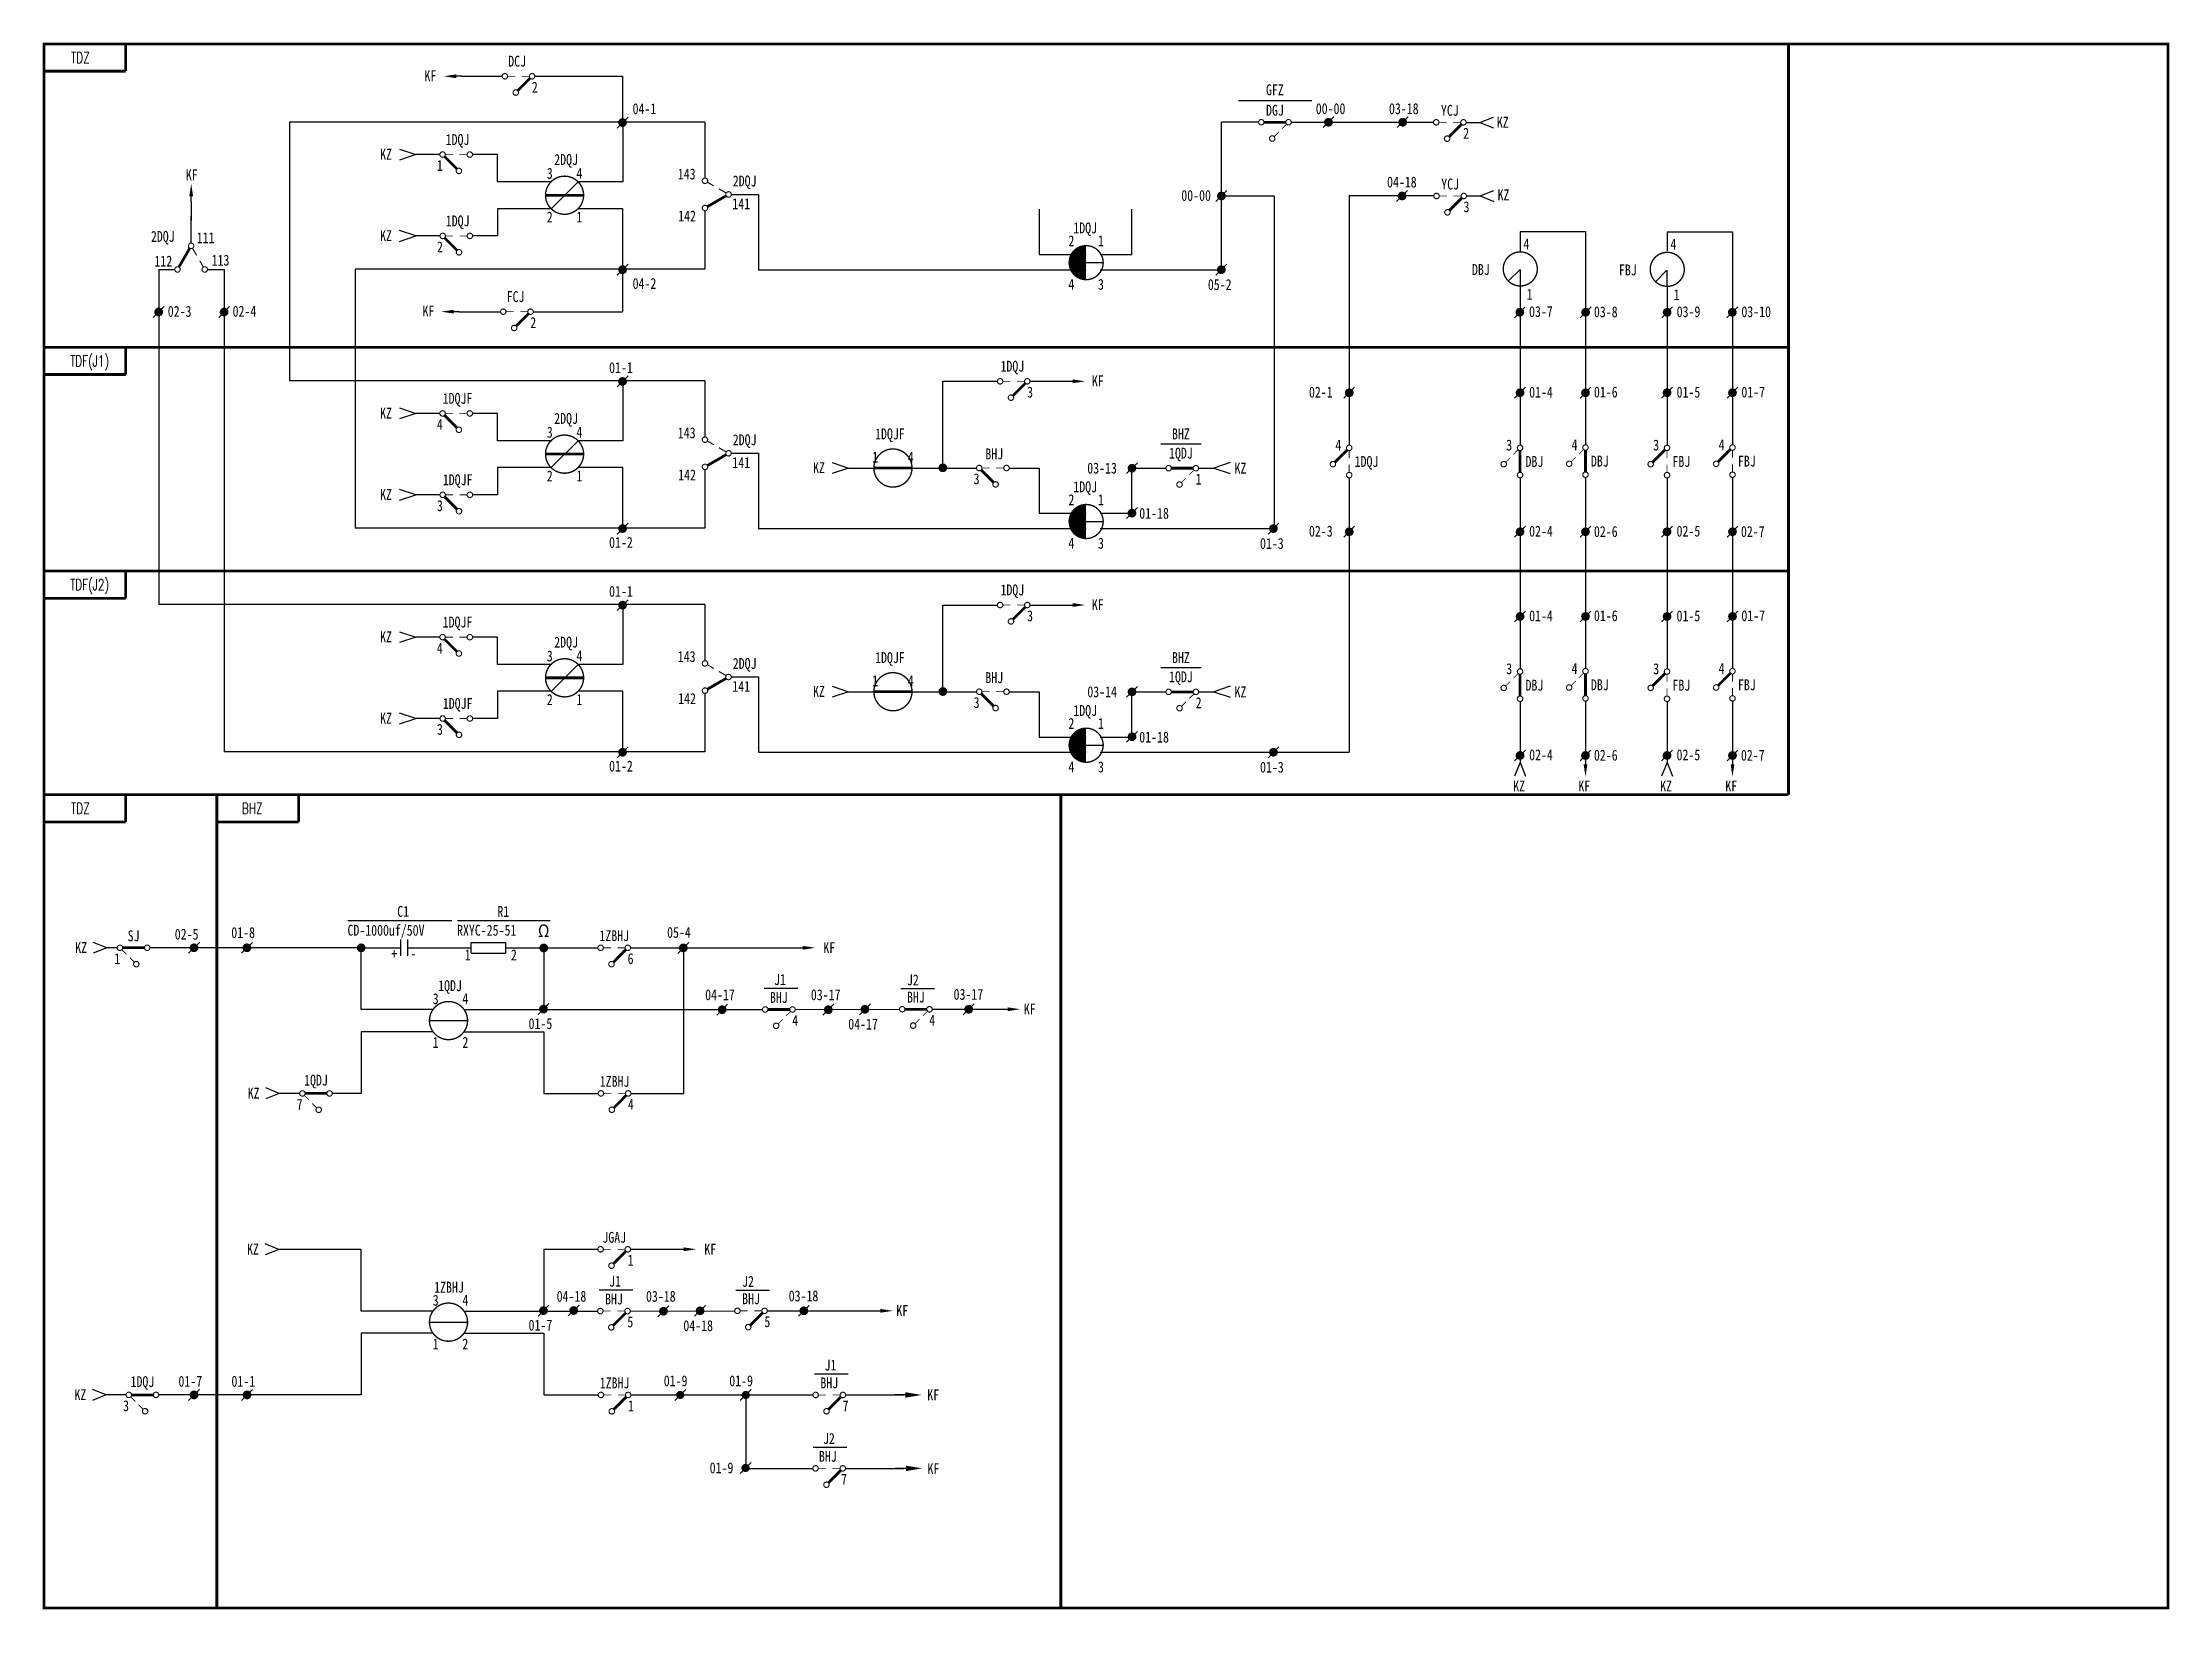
# Model space of a CAD drawing. Extents: x 262 to 652, y 74 to 362.
import ezdxf
from ezdxf.enums import TextEntityAlignment as Align

# ---------------------------------------------------------------- set-up
doc = ezdxf.new("R2010")
doc.units = 0
doc.linetypes.add('DASHED', pattern=[0.75, 0.5, -0.25])
doc.layers.get('0').update_dxf_attribs({"linetype": 'CONTINUOUS'})
doc.layers.add('TIE', color=7, linetype='CONTINUOUS')
doc.styles.add('CHINESE', font='SimSun.ttf', dxfattribs={"width": 0.9})
doc.styles.add('HZ', font='txt.shx', dxfattribs={"width": 0.7, "bigfont": 'hztxt.shx'})

# ---------------------------------------------------------------- blocks, each defined once
blk = doc.blocks.new('134')
at = {"const_width": 0.2}
for points in [[(1, 0, -1), (0, 0, -1)], [(6, 0, -1), (5, 0, -1)], [(4, -3, -1), (3, -3, -1)]]:
    blk.add_lwpolyline(points, format="xyb", close=True, dxfattribs=at)
for points, const_width in [([(5, 0), (1, 0)], 0.5), ([(0.85, -0.35), (1.7, -1.2)], 0.15), ([(2.3, -1.8), (3.15, -2.65)], 0.15)]:
    blk.add_lwpolyline(points, dxfattribs=dict(const_width=const_width))
blk.add_lwpolyline([(5.5, -1.3, 0, 0, 0), (5.5, -2.3, 0.8, 0, 0), (5.5, -4.5, 0, 0, 0)], format="xyseb")
at = {"width": 0.8}
for tag, p in [('RELAY', (3, 2.2)), ('0', (0, -2))]:
    blk.add_attdef(tag, text='', height=2, dxfattribs=at).set_placement(p, align=Align.MIDDLE)
blk = doc.blocks.new('W21')
blk.add_line((-1, -1), (1, 1))
at = {"const_width": 0.8}
blk.add_lwpolyline([(-0.4, 0, 1), (0.4, 0, 1)], format="xyb", close=True, dxfattribs=at)
blk = doc.blocks.new('114')
at = {"const_width": 0.2}
for points in [[(1, 0, -1), (0, 0, -1)], [(6, 0, -1), (5, 0, -1)], [(4, -3, -1), (3, -3, -1)]]:
    blk.add_lwpolyline(points, format="xyb", close=True, dxfattribs=at)
for points, const_width in [([(5, 0), (1, 0)], 0.5), ([(0.85, -0.35), (1.7, -1.2)], 0.15), ([(2.3, -1.8), (3.15, -2.65)], 0.15)]:
    blk.add_lwpolyline(points, dxfattribs=dict(const_width=const_width))
blk.add_lwpolyline([(5.5, -4.5, 0, 0, 0), (5.5, -3.5, 0.8, 0, 0), (5.5, -1.3, 0, 0, 0)], format="xyseb")
at = {"width": 0.8}
for tag, p in [('RELAY', (3, 2.2)), ('0', (0, -2))]:
    blk.add_attdef(tag, text='', height=2, dxfattribs=at).set_placement(p, align=Align.MIDDLE)
blk = doc.blocks.new('A$C576B1F80')
at = {"const_width": 0.2}
for points in [[(0.1, 4.5, 1), (1.1, 4.5, 1)], [(5.1, 4.5, 1), (6.1, 4.5, 1)], [(2.1, 1.5, 1), (3.1, 1.5, 1)]]:
    blk.add_lwpolyline(points, format="xyb", close=True, dxfattribs=at)
for points, const_width in [([(1.1, 4.5), (2.5, 4.5)], 0.15), ([(5.25, 4.15), (2.95, 1.85)], 0.5), ([(3.7, 4.5), (5.1, 4.5)], 0.15)]:
    blk.add_lwpolyline(points, dxfattribs=dict(const_width=const_width))
blk.add_lwpolyline([(0.6, 3.2, 0, 0, 0), (0.6, 2.2, 0.8, 0, 0), (0.6, 0, 0, 0, 0)], format="xyseb")
blk = doc.blocks.new('W03')
blk.add_line((-3.5, 0), (3.5, 0))
at = {"const_width": 0.25}
blk.add_lwpolyline([(-3.5, 0, 1), (3.5, 0, 1)], format="xyb", close=True, dxfattribs=at)
blk = doc.blocks.new('D')
blk.add_line((1, 1), (-1, -1))
at = {"const_width": 0.75}
blk.add_lwpolyline([(-0.375, 0, 1), (0.375, 0, 1)], format="xyb", close=True, dxfattribs=at)
blk = doc.blocks.new('T')
blk.add_line((0, 3), (0, 0))
blk.add_lwpolyline([(0, 2, 1, 0, 0), (0, 5, 0, 0, 0)], format="xyseb")
blk = doc.blocks.new('W52')
blk.add_lwpolyline([(0, -3.3, 0, 0.7, 0), (0, -1, 0.7, 0.7, 0)], format="xyseb")
blk.add_lwpolyline([(0, 0), (0, -1)])
blk = doc.blocks.new('W22')
at = {"const_width": 0.8}
blk.add_lwpolyline([(-0.4, 0, 1), (0.4, 0, 1)], format="xyb", close=True, dxfattribs=at)
blk = doc.blocks.new('133')
at = {"const_width": 0.2}
for points in [[(-6, 0, 1), (-5, 0, 1)], [(-1, 0, 1), (0, 0, 1)], [(-4, -3, 1), (-3, -3, 1)]]:
    blk.add_lwpolyline(points, format="xyb", close=True, dxfattribs=at)
for points, const_width in [([(-5, 0), (-1, 0)], 0.5), ([(-2.3, -1.8), (-3.15, -2.65)], 0.15), ([(-0.85, -0.35), (-1.7, -1.2)], 0.15)]:
    blk.add_lwpolyline(points, dxfattribs=dict(const_width=const_width))
blk.add_lwpolyline([(-5.5, -1.3, 0, 0, 0), (-5.5, -2.3, 0.8, 0, 0), (-5.5, -4.5, 0, 0, 0)], format="xyseb")
at = {"width": 0.8}
for tag, p in [('RELAY', (-3, 2.2)), ('0', (0, -2))]:
    blk.add_attdef(tag, text='', height=2, dxfattribs=at).set_placement(p, align=Align.MIDDLE)
blk = doc.blocks.new('144')
at = {"const_width": 0.2}
for points in [[(1, 0, -1), (0, 0, -1)], [(6, 0, -1), (5, 0, -1)], [(4, -3, -1), (3, -3, -1)]]:
    blk.add_lwpolyline(points, format="xyb", close=True, dxfattribs=at)
for points, const_width in [([(2.4, 0), (1, 0)], 0.15), ([(5, 0), (3.6, 0)], 0.15), ([(0.85, -0.35), (3.15, -2.65)], 0.5)]:
    blk.add_lwpolyline(points, dxfattribs=dict(const_width=const_width))
blk.add_lwpolyline([(5.5, -1.3, 0, 0, 0), (5.5, -2.3, 0.8, 0, 0), (5.5, -4.5, 0, 0, 0)], format="xyseb")
at = {"width": 0.8}
for tag, p in [('RELAY', (3, 2.2)), ('0', (0, -2))]:
    blk.add_attdef(tag, text='', height=2, dxfattribs=at).set_placement(p, align=Align.MIDDLE)
blk = doc.blocks.new('W54')
for p, q in [((0, 0), (3, 1)), ((3, -1), (0, 0))]:
    blk.add_line(p, q)
blk = doc.blocks.new('W55')
at = {"rotation": 180}
blk.add_blockref('W54', (0, 0), dxfattribs=at)
blk = doc.blocks.new('143')
at = {"const_width": 0.2}
for points in [[(-6, 0, 1), (-5, 0, 1)], [(-1, 0, 1), (0, 0, 1)], [(-4, -3, 1), (-3, -3, 1)]]:
    blk.add_lwpolyline(points, format="xyb", close=True, dxfattribs=at)
for points, const_width in [([(-5, 0), (-3.6, 0)], 0.15), ([(-2.4, 0), (-1, 0)], 0.15), ([(-0.85, -0.35), (-3.15, -2.65)], 0.5)]:
    blk.add_lwpolyline(points, dxfattribs=dict(const_width=const_width))
blk.add_lwpolyline([(-5.5, -1.3, 0, 0, 0), (-5.5, -2.3, 0.8, 0, 0), (-5.5, -4.5, 0, 0, 0)], format="xyseb")
at = {"width": 0.8}
for tag, p in [('RELAY', (-3, 2.2)), ('0', (0, -2))]:
    blk.add_attdef(tag, text='', height=2, dxfattribs=at).set_placement(p, align=Align.MIDDLE)

msp = doc.modelspace()

# ---------------------------------------------------------------- linework, layer by layer
at = {"linetype": 'Continuous'}
for p, q in [((338.74, 355.44), (346.21, 355.44)), ((352.16, 355.44), (368.27, 355.44)), ((368.27, 355.44), (368.27, 347.34)), ((368.33, 347.07), (368.33, 336.07)), ((383.4, 347.04), (383.4, 336.86)), ((334.68, 341.07), (330.33, 341.07)), ((345.33, 341.07), (340.72, 341.07)), ((345.33, 336.07), (345.33, 341.07)), ((355.26, 336.07), (345.33, 336.07)), ((368.33, 336.07), (360.21, 336.07)), ((388.23, 333.77), (393.23, 333.77)), ((393.23, 333.77), (393.23, 319.94)), ((289.07, 324.82), (289.07, 329.82)), ((355.26, 331.14), (345.33, 331.14)), ((345.33, 331.14), (345.33, 326.14)), ((368.33, 331.14), (360.21, 331.14)), ((368.33, 320.14), (368.33, 331.14)), ((383.4, 330.74), (383.4, 320.04)), ((444.78, 331.06), (444.78, 322.75)), ((461.8, 322.75), (461.8, 331.03)), ((334.76, 326.14), (330.33, 326.14)), ((345.33, 326.14), (340.64, 326.14)), ((533.05, 326.88), (533.05, 323.11)), ((533.06, 326.98), (545.06, 326.98)), ((545.06, 326.98), (545.06, 305.67)), ((560.03, 326.81), (560.03, 323.42)), ((560.05, 326.91), (572.05, 326.91)), ((572.05, 326.91), (572.05, 305.5)), ((368.27, 320.34), (368.27, 312.25)), ((444.78, 322.75), (453.38, 322.75)), ((455.96, 322.75), (461.8, 322.75)), ((283.11, 320.01), (283.11, 258.48)), ((283.11, 320.01), (286.02, 320.01)), ((292.14, 320.01), (295.12, 320.01)), ((295.12, 320.01), (295.12, 231.48)), ((307.14, 320.01), (307.14, 299.53)), ((393.23, 319.94), (453.38, 319.94)), ((455.96, 319.94), (478.22, 319.94)), ((533.05, 316.95), (533.05, 305.71)), ((560.03, 316.88), (560.03, 305.71)), ((338.26, 312.24), (345.88, 312.24)), ((351.87, 312.24), (368.23, 312.24)), ((501.68, 305.71), (501.68, 287.75)), ((533.05, 305.71), (533.05, 287.75)), ((545.06, 305.71), (545.06, 287.82)), ((560.03, 305.71), (560.03, 287.75)), ((572.05, 305.71), (572.05, 287.82)), ((368.33, 299.57), (368.33, 288.57)), ((383.4, 299.53), (383.4, 289.36)), ((427.09, 284.1), (427.09, 299.46)), ((427.09, 299.46), (437.16, 299.46)), ((443.08, 299.46), (449.9, 299.46)), ((334.68, 293.57), (330.33, 293.57)), ((345.33, 293.57), (340.72, 293.57)), ((345.33, 288.57), (345.33, 293.57)), ((355.26, 288.57), (345.33, 288.57)), ((368.33, 288.57), (360.21, 288.57)), ((388.23, 286.27), (393.23, 286.27)), ((393.23, 286.27), (393.23, 272.43)), ((355.26, 283.63), (345.33, 283.63)), ((345.33, 283.63), (345.33, 278.63)), ((368.33, 283.63), (360.21, 283.63)), ((368.33, 272.63), (368.33, 283.63)), ((383.4, 283.23), (383.4, 272.53)), ((409.78, 283.55), (414.41, 283.55)), ((420.41, 283.55), (433.23, 283.55)), ((439.26, 283.55), (444.78, 283.55)), ((444.78, 283.55), (444.78, 275.24)), ((461.8, 283.52), (468.03, 283.52)), ((461.8, 275.24), (461.8, 283.52)), ((474.03, 283.52), (476.8, 283.52)), ((501.68, 281.71), (501.68, 264.66)), ((533.05, 281.71), (533.05, 264.66)), ((545.06, 281.71), (545.06, 264.66)), ((560.03, 281.71), (560.03, 264.66)), ((572.05, 281.71), (572.05, 264.66)), ((334.76, 278.63), (330.33, 278.63)), ((345.33, 278.63), (340.64, 278.63)), ((444.78, 275.24), (453.38, 275.24)), ((455.96, 275.24), (461.8, 275.24)), ((393.23, 272.43), (453.38, 272.43)), ((455.96, 272.43), (487.93, 272.43)), ((533.05, 264.66), (533.05, 246.7)), ((545.06, 264.66), (545.06, 246.77)), ((560.03, 264.66), (560.03, 246.7)), ((572.05, 264.66), (572.05, 246.77)), ((368.33, 258.51), (368.33, 247.51)), ((383.4, 258.48), (383.4, 248.31)), ((427.09, 258.41), (437.16, 258.41)), ((427.09, 243.05), (427.09, 258.41)), ((443.08, 258.41), (449.9, 258.41)), ((334.68, 252.51), (330.33, 252.51)), ((345.33, 252.51), (340.72, 252.51)), ((345.33, 247.51), (345.33, 252.51)), ((355.26, 247.51), (345.33, 247.51)), ((368.33, 247.51), (360.21, 247.51)), ((355.26, 242.58), (345.33, 242.58)), ((345.33, 242.58), (345.33, 237.58)), ((368.33, 242.58), (360.21, 242.58)), ((368.33, 231.58), (368.33, 242.58)), ((383.4, 242.18), (383.4, 231.48)), ((388.23, 245.21), (393.23, 245.21)), ((393.23, 245.21), (393.23, 231.38)), ((409.78, 242.5), (414.41, 242.5)), ((420.41, 242.5), (433.23, 242.5)), ((439.26, 242.5), (444.78, 242.5)), ((444.78, 242.5), (444.78, 234.19)), ((461.8, 234.19), (461.8, 242.47)), ((461.8, 242.47), (468.03, 242.47)), ((474.03, 242.47), (476.8, 242.47)), ((533.05, 240.66), (533.05, 229.49)), ((545.06, 240.66), (545.06, 229.49)), ((560.03, 240.66), (560.03, 229.49)), ((572.05, 240.66), (572.05, 229.49)), ((334.76, 237.58), (330.33, 237.58)), ((345.33, 237.58), (340.64, 237.58)), ((393.23, 231.38), (453.38, 231.38)), ((444.78, 234.19), (453.38, 234.19)), ((455.96, 234.19), (461.8, 234.19)), ((455.96, 231.38), (501.68, 231.38)), ((320.28, 184.19), (320.28, 195.5)), ((320.28, 128.85), (320.28, 140.16))]:
    msp.add_line(p, q, dxfattribs=at)
for p, q in [((481.33, 350.99), (494.79, 350.99)), ((525.65, 346.96), (528.15, 347.96)), ((383.4, 347.04), (307.14, 347.04)), ((307.14, 347.04), (307.14, 299.53)), ((485.04, 347.01), (478.22, 347.01)), ((478.22, 319.94), (478.22, 347.01)), ((491.04, 347.01), (517.16, 347.01)), ((523.15, 346.96), (525.65, 346.96)), ((525.65, 346.96), (528.15, 345.96)), ((355.14, 331.13), (360.09, 336.08)), ((289.07, 332.41), (289.07, 328.97)), ((478.22, 333.47), (487.93, 333.47)), ((487.93, 333.47), (487.93, 272.43)), ((501.68, 333.47), (501.68, 305.71)), ((517.21, 333.47), (501.68, 333.47)), ((523.21, 333.47), (525.71, 333.47)), ((525.71, 333.47), (528.21, 334.47)), ((525.71, 333.47), (528.21, 332.47)), ((289.07, 329.82), (289.07, 328.97)), ((453.38, 321.24), (456.38, 321.24)), ((319.16, 320.04), (319.16, 272.53)), ((383.4, 320.04), (319.16, 320.04)), ((533.05, 320.01), (530.94, 317.9)), ((533.05, 320.01), (533.05, 317.01)), ((560.02, 319.83), (557.91, 317.73)), ((560.02, 319.83), (560.02, 316.83)), ((383.4, 299.53), (307.14, 299.53)), ((355.14, 283.62), (360.09, 288.57)), ((467.07, 288), (474.47, 288)), ((453.38, 273.73), (456.38, 273.73)), ((383.4, 272.53), (319.16, 272.53)), ((501.68, 264.66), (501.68, 231.38)), ((383.4, 258.48), (283.11, 258.48)), ((355.14, 242.57), (360.09, 247.52)), ((467.07, 246.95), (474.47, 246.95)), ((383.4, 231.48), (295.12, 231.48)), ((453.38, 232.68), (456.38, 232.68)), ((533.05, 229.49), (532.05, 226.99)), ((533.05, 229.49), (534.05, 226.99)), ((560.03, 229.49), (559.03, 226.99)), ((560.03, 229.49), (561.03, 226.99)), ((317.82, 200.49), (336.95, 200.49)), ((337.97, 200.49), (355, 200.49)), ((273.59, 195.51), (271.09, 196.51)), ((273.59, 195.51), (271.09, 194.51)), ((275.49, 195.51), (273.59, 195.51)), ((295.38, 195.5), (281.49, 195.51)), ((295.48, 195.5), (295.38, 195.5)), ((320.28, 195.5), (295.48, 195.5)), ((320.28, 184.26), (320.28, 195.5)), ((320.28, 195.5), (327.53, 195.5)), ((327.5, 197), (327.5, 194.02)), ((328.81, 197), (328.81, 194.02)), ((328.88, 195.5), (340.42, 195.5)), ((340.42, 196.5), (340.42, 194.52)), ((340.45, 196.5), (346.79, 196.5)), ((346.73, 195.5), (353.69, 195.5)), ((346.79, 196.5), (346.79, 194.52)), ((353.74, 195.51), (363.74, 195.51)), ((353.8, 196.03), (353.8, 184.78)), ((369.74, 195.51), (394.1, 195.51)), ((379.51, 168.79), (379.51, 195.48)), ((394.1, 195.51), (400.35, 195.51)), ((340.45, 194.5), (346.79, 194.5)), ((394.27, 188.07), (400.43, 188.07)), ((419.36, 188.04), (425.53, 188.04)), ((333.53, 184.19), (320.28, 184.19)), ((339.15, 184.19), (393.96, 184.19)), ((399.96, 184.19), (419.12, 184.23)), ((425.12, 184.23), (431.52, 184.23)), ((431.52, 184.23), (437.99, 184.23)), ((320.3, 180.11), (320.3, 168.79)), ((333.53, 180.11), (320.3, 180.11)), ((339.15, 180.11), (353.84, 180.11)), ((353.84, 180.11), (353.84, 168.79)), ((305.25, 168.78), (302.75, 169.78)), ((305.25, 168.78), (302.75, 167.78)), ((308.98, 168.78), (305.25, 168.78)), ((320.3, 168.79), (314.98, 168.78)), ((353.84, 168.79), (363.8, 168.79)), ((369.8, 168.79), (379.51, 168.79)), ((305.13, 140.16), (302.63, 141.16)), ((305.13, 140.16), (302.63, 139.16)), ((320.28, 140.16), (305.13, 140.16)), ((320.28, 128.92), (320.28, 140.16)), ((353.8, 140.18), (353.8, 128.92)), ((353.8, 140.18), (363.74, 140.18)), ((369.74, 140.18), (378.51, 140.18)), ((364, 132.74), (370.16, 132.74)), ((369.69, 128.85), (388.85, 128.89)), ((389.09, 132.7), (395.26, 132.7)), ((394.85, 128.89), (401.25, 128.89)), ((401.25, 128.89), (414.58, 128.89)), ((333.53, 128.85), (320.28, 128.85)), ((339.15, 128.85), (363.69, 128.85)), ((333.53, 124.77), (320.3, 124.77)), ((320.3, 124.77), (320.3, 113.45)), ((339.15, 124.77), (353.81, 124.77)), ((353.81, 124.77), (353.81, 113.45)), ((403.53, 117.34), (409.7, 117.34)), ((273.45, 113.46), (270.95, 114.46)), ((273.45, 113.46), (270.95, 112.46)), ((277.18, 113.46), (273.45, 113.46)), ((320.3, 113.45), (283.18, 113.46)), ((353.81, 113.45), (363.8, 113.45)), ((369.8, 113.45), (391.27, 113.45)), ((390.89, 113.45), (403.22, 113.45)), ((390.91, 113.44), (390.91, 99.98)), ((409.22, 113.45), (419.92, 113.45)), ((403.25, 103.86), (409.42, 103.86)), ((390.86, 99.98), (403.2, 99.98)), ((409.2, 99.98), (419.89, 99.98))]:
    msp.add_line(p, q)
for points, const_width in [([(612.92, 361.38), (262.03, 361.38)], 0.5), ([(277.03, 356.38), (262.03, 356.38), (262.03, 361.38), (278.1, 361.38)], 0.5), ([(486.04, 347.01), (490.04, 347.01)], 0.5), ([(488.74, 345.21), (487.9, 344.36)], 0.15), ([(490.19, 346.66), (489.34, 345.81)], 0.15), ([(518.15, 346.99), (519.55, 346.99)], 0.15), ([(522.3, 346.64), (520, 344.34)], 0.5), ([(520.75, 346.99), (522.15, 346.99)], 0.15), ([(383.83, 336.01), (385.01, 335.33)], 0.2), ([(354.12, 333.61), (361.12, 333.61)], 0.5), ([(385.96, 334.78), (387.3, 334.01)], 0.2), ([(290.08, 322.55), (289.31, 323.89)], 0.2), ([(291.31, 320.42), (290.63, 321.6)], 0.2), ([(582.33, 305.71), (262.03, 305.71)], 0.5), ([(277.03, 300.71), (262.03, 300.71), (262.03, 305.71), (278.1, 305.71)], 0.5), ([(354.12, 286.1), (361.12, 286.1)], 0.5), ([(383.83, 288.5), (385.01, 287.83)], 0.2), ([(385.96, 287.27), (387.3, 286.5)], 0.2), ([(501.33, 286.9), (499.04, 284.6)], 0.5), ([(501.68, 286.75), (501.68, 285.35)], 0.15), ([(531.25, 285.45), (530.4, 284.6)], 0.15), ([(532.69, 286.9), (531.85, 286.05)], 0.15), ([(533.05, 286.75), (533.05, 282.75)], 0.5), ([(543.26, 285.52), (542.42, 284.68)], 0.15), ([(544.71, 286.97), (543.86, 286.12)], 0.15), ([(545.06, 286.82), (545.06, 282.82)], 0.5), ([(559.68, 286.9), (557.38, 284.6)], 0.5), ([(560.03, 286.75), (560.03, 285.35)], 0.15), ([(571.69, 286.97), (569.4, 284.68)], 0.5), ([(572.05, 286.82), (572.05, 285.42)], 0.15), ([(414.41, 283.55), (421.41, 283.55)], 0.5), ([(469.03, 283.52), (473.03, 283.52)], 0.5), ([(471.73, 281.72), (470.89, 280.88)], 0.15), ([(473.18, 283.17), (472.33, 282.32)], 0.15), ([(501.68, 284.15), (501.68, 282.75)], 0.15), ([(560.03, 284.15), (560.03, 282.75)], 0.15), ([(572.05, 284.22), (572.05, 282.82)], 0.15), ([(582.33, 264.66), (262.03, 264.66)], 0.5), ([(582.33, 264.66), (262.03, 264.66)], 0.5), ([(582.33, 264.66), (262.03, 264.66)], 0.5), ([(277.03, 259.66), (262.03, 259.66), (262.03, 264.66), (278.1, 264.66)], 0.5), ([(383.83, 247.45), (385.01, 246.77)], 0.2), ([(385.96, 246.22), (387.3, 245.45)], 0.2), ([(545.06, 245.77), (545.06, 241.77)], 0.5), ([(559.68, 245.85), (557.38, 243.55)], 0.5), ([(571.69, 245.92), (569.4, 243.63)], 0.5), ([(354.12, 245.05), (361.12, 245.05)], 0.5), ([(414.41, 242.5), (421.41, 242.5)], 0.5), ([(469.03, 242.47), (473.03, 242.47)], 0.5), ([(473.18, 242.12), (472.33, 241.27)], 0.15), ([(531.25, 244.4), (530.4, 243.55)], 0.15), ([(532.69, 245.85), (531.85, 245)], 0.15), ([(533.05, 245.7), (533.05, 241.7)], 0.5), ([(543.26, 244.47), (542.42, 243.63)], 0.15), ([(544.71, 245.92), (543.86, 245.07)], 0.15), ([(560.03, 245.7), (560.03, 244.3)], 0.15), ([(560.03, 243.1), (560.03, 241.7)], 0.15), ([(572.05, 245.77), (572.05, 244.37)], 0.15), ([(572.05, 243.17), (572.05, 241.77)], 0.15), ([(471.73, 240.67), (470.89, 239.83)], 0.15), ([(582.33, 223.61), (262.03, 223.61)], 0.5), ([(582.33, 223.61), (262.03, 223.61)], 0.5), ([(277.03, 218.61), (262.03, 218.61), (262.03, 223.61), (278.1, 223.61)], 0.5), ([(308.78, 218.61), (293.78, 218.61), (293.78, 223.61), (309.85, 223.61)], 0.5), ([(364.74, 195.51), (366.14, 195.51)], 0.15), ([(368.88, 195.16), (366.59, 192.87)], 0.5), ([(367.34, 195.51), (368.74, 195.51)], 0.15), ([(313.98, 168.78), (309.98, 168.78)], 0.5), ([(309.83, 168.43), (310.68, 167.58)], 0.15), ([(364.8, 168.79), (366.2, 168.79)], 0.15), ([(368.95, 168.44), (366.66, 166.14)], 0.5), ([(367.4, 168.79), (368.8, 168.79)], 0.15), ([(311.28, 166.98), (312.12, 166.14)], 0.15), ([(364.74, 140.18), (366.14, 140.18)], 0.15), ([(368.88, 139.82), (366.59, 137.53)], 0.5), ([(367.34, 140.18), (368.74, 140.18)], 0.15), ([(364.8, 113.45), (366.2, 113.45)], 0.15), ([(368.95, 113.1), (366.66, 110.81)], 0.5), ([(367.4, 113.45), (368.8, 113.45)], 0.15)]:
    msp.add_lwpolyline(points, dxfattribs=dict(const_width=const_width))
for points in [[(262.03, 74.38, 0.5, 0.5, 0), (652.03, 74.38, 0.5, 0.5, 0), (652.03, 361.38, 0.5, 0.5, 0), (262.03, 361.38, 0.5, 0.5, 0)], [(382.9, 336.26, 0.2, 0.2, -1), (383.9, 336.26, 0.2, 0.2, -1)], [(387.23, 333.76, 0.2, 0.2, -1), (388.23, 333.76, 0.2, 0.2, -1)], [(382.9, 331.26, 0.2, 0.2, -1), (383.9, 331.26, 0.2, 0.2, -1)], [(289.06, 323.82, 0.2, 0.2, 1), (289.06, 324.82, 0.2, 0.2, 1)], [(286.56, 319.49, 0.2, 0.2, 1), (286.56, 320.49, 0.2, 0.2, 1)], [(291.56, 319.49, 0.2, 0.2, 1), (291.56, 320.49, 0.2, 0.2, 1)], [(530.88, 317.87, 0.25, 0.25, 1), (535.3, 322.29, 0.25, 0.25, 1)], [(557.86, 317.8, 0.25, 0.25, 1), (562.28, 322.22, 0.25, 0.25, 1)], [(382.9, 288.75, 0.2, 0.2, -1), (383.9, 288.75, 0.2, 0.2, -1)], [(387.23, 286.25, 0.2, 0.2, -1), (388.23, 286.25, 0.2, 0.2, -1)], [(382.9, 283.75, 0.2, 0.2, -1), (383.9, 283.75, 0.2, 0.2, -1)], [(382.9, 247.7, 0.2, 0.2, -1), (383.9, 247.7, 0.2, 0.2, -1)], [(382.9, 242.7, 0.2, 0.2, -1), (383.9, 242.7, 0.2, 0.2, -1)], [(387.23, 245.2, 0.2, 0.2, -1), (388.23, 245.2, 0.2, 0.2, -1)]]:
    msp.add_lwpolyline(points, format="xyseb", close=True)
for points in [[(277.03, 361.38, 0.5, 0.5, 0), (277.03, 356.38, 0.5, 0.5, 0)], [(485.54, 342.51, 0, 0, 0), (485.54, 343.51, 0.8, 0, 0), (485.54, 345.71, 0, 0, 0)], [(517.65, 345.69, 0, 0, 0), (517.65, 344.69, 0.8, 0, 0), (517.65, 342.49, 0, 0, 0)], [(383.83, 331.51, 0.5, 0.5, 0), (387.3, 333.51, 0.5, 0.5, 0)], [(286.81, 320.42, 0.5, 0.5, 0), (288.81, 323.89, 0.5, 0.5, 0)], [(451.76, 321.24, 3.25, 3.25, -0.414214), (453.38, 322.86, 3.25, 3.25, 0)], [(453.38, 324.36, 0.25, 0.25, -0.414214), (456.51, 321.24, 0.25, 0.25, -0.414214), (453.38, 318.11, 0.25, 0.25, 0)], [(453.38, 319.61, 3.25, 3.25, -0.414214), (451.76, 321.24, 3.25, 3.25, 0)], [(453.38, 317.46, 0, 0, 0), (453.38, 316.46, 0.8, 0, 0), (453.38, 314.26, 0, 0, 0)], [(531.05, 313.51, 0, 0, 0), (531.05, 314.51, 0.8, 0, 0), (531.05, 316.71, 0, 0, 0)], [(558.03, 316.71, 0, 0, 0), (558.03, 315.71, 0.8, 0, 0), (558.03, 313.51, 0, 0, 0)], [(277.03, 305.71, 0.5, 0.5, 0), (277.03, 300.71, 0.5, 0.5, 0)], [(383.83, 284, 0.5, 0.5, 0), (387.3, 286, 0.5, 0.5, 0)], [(422.43, 282.25, 0, 0, 0), (422.43, 281.25, 0.8, 0, 0), (422.43, 279.05, 0, 0, 0)], [(468.53, 279.02, 0, 0, 0), (468.53, 280.02, 0.8, 0, 0), (468.53, 282.22, 0, 0, 0)], [(499.68, 283.25, 0, 0, 0), (499.68, 282.25, 0.8, 0, 0), (499.68, 280.05, 0, 0, 0)], [(531.05, 280.05, 0, 0, 0), (531.05, 281.05, 0.8, 0, 0), (531.05, 283.25, 0, 0, 0)], [(543.06, 280.12, 0, 0, 0), (543.06, 281.12, 0.8, 0, 0), (543.06, 283.32, 0, 0, 0)], [(558.03, 283.25, 0, 0, 0), (558.03, 282.25, 0.8, 0, 0), (558.03, 280.05, 0, 0, 0)], [(570.05, 283.32, 0, 0, 0), (570.05, 282.32, 0.8, 0, 0), (570.05, 280.12, 0, 0, 0)], [(451.76, 273.73, 3.25, 3.25, -0.414214), (453.38, 275.36, 3.25, 3.25, -1)], [(453.38, 272.11, 3.25, 3.25, -0.414214), (451.76, 273.73, 3.25, 3.25, -1)], [(453.38, 276.86, 0.25, 0.25, -0.414214), (456.51, 273.73, 0.25, 0.25, -0.414214), (453.38, 270.61, 0.25, 0.25, -1)], [(453.38, 269.96, 0, 0, 0), (453.38, 268.96, 0.8, 0, 0), (453.38, 266.76, 0, 0, 0)], [(277.03, 264.66, 0.5, 0.5, 0), (277.03, 259.66, 0.5, 0.5, 0)], [(383.83, 242.95, 0.5, 0.5, 0), (387.3, 244.95, 0.5, 0.5, 0)], [(531.05, 239, 0, 0, 0), (531.05, 240, 0.8, 0, 0), (531.05, 242.2, 0, 0, 0)], [(543.06, 239.07, 0, 0, 0), (543.06, 240.07, 0.8, 0, 0), (543.06, 242.27, 0, 0, 0)], [(558.03, 242.2, 0, 0, 0), (558.03, 241.2, 0.8, 0, 0), (558.03, 239, 0, 0, 0)], [(570.05, 242.27, 0, 0, 0), (570.05, 241.27, 0.8, 0, 0), (570.05, 239.07, 0, 0, 0)], [(422.43, 241.2, 0, 0, 0), (422.43, 240.2, 0.8, 0, 0), (422.43, 238, 0, 0, 0)], [(468.53, 237.97, 0, 0, 0), (468.53, 238.97, 0.8, 0, 0), (468.53, 241.17, 0, 0, 0)], [(451.76, 232.68, 3.25, 3.25, -0.414214), (453.38, 234.31, 3.25, 3.25, -1)], [(453.38, 231.06, 3.25, 3.25, -0.414214), (451.76, 232.68, 3.25, 3.25, -1)], [(453.38, 235.81, 0.25, 0.25, -0.414214), (456.51, 232.68, 0.25, 0.25, -0.414214), (453.38, 229.56, 0.25, 0.25, -1)], [(453.38, 228.91, 0, 0, 0), (453.38, 227.91, 0.8, 0, 0), (453.38, 225.71, 0, 0, 0)], [(277.03, 223.61, 0.5, 0.5, 0), (277.03, 218.61, 0.5, 0.5, 0)], [(308.78, 223.61, 0.5, 0.5, 0), (308.78, 218.61, 0.5, 0.5, 0)], [(364.24, 194.21, 0, 0, 0), (364.24, 193.21, 0.8, 0, 0), (364.24, 191.01, 0, 0, 0)], [(341.14, 180.59, 0, 0, 0), (341.14, 181.59, 0.8, 0, 0), (341.14, 183.79, 0, 0, 0)], [(314.48, 164.28, 0, 0, 0), (314.48, 165.28, 0.8, 0, 0), (314.48, 167.48, 0, 0, 0)], [(364.3, 167.49, 0, 0, 0), (364.3, 166.49, 0.8, 0, 0), (364.3, 164.29, 0, 0, 0)], [(364.24, 138.88, 0, 0, 0), (364.24, 137.88, 0.8, 0, 0), (364.24, 135.68, 0, 0, 0)], [(341.14, 128.37, 0, 0, 0), (341.14, 127.37, 0.8, 0, 0), (341.14, 125.17, 0, 0, 0)], [(364.3, 112.15, 0, 0, 0), (364.3, 111.15, 0.8, 0, 0), (364.3, 108.95, 0, 0, 0)]]:
    msp.add_lwpolyline(points, format="xyseb")
at = {"linetype": 'ByBlock', "const_width": 0.5}
for points in [[(582.33, 361.38), (582.33, 264.66)], [(582.33, 264.66), (582.33, 223.61)], [(293.78, 223.61), (293.78, 74.16)], [(448.73, 223.61), (448.73, 74.16)]]:
    msp.add_lwpolyline(points, dxfattribs=at)
for points, const_width in [([(485.04, 347.01, 1), (486.04, 347.01, 1)], 0.2), ([(490.04, 347.01, 1), (491.04, 347.01, 1)], 0.2), ([(517.15, 346.99, 1), (518.15, 346.99, 1)], 0.2), ([(522.15, 346.99, 1), (523.15, 346.99, 1)], 0.2), ([(487.04, 344.01, 1), (488.04, 344.01, 1)], 0.2), ([(519.15, 343.99, 1), (520.15, 343.99, 1)], 0.2), ([(354.12, 333.61, 1), (361.12, 333.61, 1)], 0.25), ([(354.12, 286.1, 1), (361.12, 286.1, 1)], 0.25), ([(414.41, 283.55, 1), (421.41, 283.55, 1)], 0.25), ([(501.18, 287.25, -1), (502.18, 287.25, -1)], 0.2), ([(532.55, 287.25, -1), (533.55, 287.25, -1)], 0.2), ([(544.56, 287.32, -1), (545.56, 287.32, -1)], 0.2), ([(559.53, 287.25, -1), (560.53, 287.25, -1)], 0.2), ([(571.55, 287.32, -1), (572.55, 287.32, -1)], 0.2), ([(468.03, 283.52, 1), (469.03, 283.52, 1)], 0.2), ([(473.03, 283.52, 1), (474.03, 283.52, 1)], 0.2), ([(498.18, 284.25, -1), (499.18, 284.25, -1)], 0.2), ([(501.18, 282.25, -1), (502.18, 282.25, -1)], 0.2), ([(529.55, 284.25, -1), (530.55, 284.25, -1)], 0.2), ([(532.55, 282.25, -1), (533.55, 282.25, -1)], 0.2), ([(541.56, 284.32, -1), (542.56, 284.32, -1)], 0.2), ([(544.56, 282.32, -1), (545.56, 282.32, -1)], 0.2), ([(556.53, 284.25, -1), (557.53, 284.25, -1)], 0.2), ([(559.53, 282.25, -1), (560.53, 282.25, -1)], 0.2), ([(568.55, 284.32, -1), (569.55, 284.32, -1)], 0.2), ([(571.55, 282.32, -1), (572.55, 282.32, -1)], 0.2), ([(470.03, 280.52, 1), (471.03, 280.52, 1)], 0.2), ([(354.12, 245.05, 1), (361.12, 245.05, 1)], 0.25), ([(414.41, 242.5, 1), (421.41, 242.5, 1)], 0.25), ([(532.55, 246.2, -1), (533.55, 246.2, -1)], 0.2), ([(544.56, 246.27, -1), (545.56, 246.27, -1)], 0.2), ([(559.53, 246.2, -1), (560.53, 246.2, -1)], 0.2), ([(571.55, 246.27, -1), (572.55, 246.27, -1)], 0.2), ([(468.03, 242.47, 1), (469.03, 242.47, 1)], 0.2), ([(473.03, 242.47, 1), (474.03, 242.47, 1)], 0.2), ([(529.55, 243.2, -1), (530.55, 243.2, -1)], 0.2), ([(541.56, 243.27, -1), (542.56, 243.27, -1)], 0.2), ([(556.53, 243.2, -1), (557.53, 243.2, -1)], 0.2), ([(568.55, 243.27, -1), (569.55, 243.27, -1)], 0.2), ([(470.03, 239.47, 1), (471.03, 239.47, 1)], 0.2), ([(532.55, 241.2, -1), (533.55, 241.2, -1)], 0.2), ([(544.56, 241.27, -1), (545.56, 241.27, -1)], 0.2), ([(559.53, 241.2, -1), (560.53, 241.2, -1)], 0.2), ([(571.55, 241.27, -1), (572.55, 241.27, -1)], 0.2), ([(363.74, 195.51, 1), (364.74, 195.51, 1)], 0.2), ([(368.74, 195.51, 1), (369.74, 195.51, 1)], 0.2), ([(365.74, 192.51, 1), (366.74, 192.51, 1)], 0.2), ([(309.98, 168.78, -1), (308.98, 168.78, -1)], 0.2), ([(314.98, 168.78, -1), (313.98, 168.78, -1)], 0.2), ([(363.8, 168.79, 1), (364.8, 168.79, 1)], 0.2), ([(368.8, 168.79, 1), (369.8, 168.79, 1)], 0.2), ([(312.98, 165.78, -1), (311.98, 165.78, -1)], 0.2), ([(365.8, 165.79, 1), (366.8, 165.79, 1)], 0.2), ([(363.74, 140.18, 1), (364.74, 140.18, 1)], 0.2), ([(368.74, 140.18, 1), (369.74, 140.18, 1)], 0.2), ([(365.74, 137.18, 1), (366.74, 137.18, 1)], 0.2), ([(363.8, 113.45, 1), (364.8, 113.45, 1)], 0.2), ([(368.8, 113.45, 1), (369.8, 113.45, 1)], 0.2), ([(365.8, 110.45, 1), (366.8, 110.45, 1)], 0.2)]:
    msp.add_lwpolyline(points, format="xyb", close=True, dxfattribs=dict(const_width=const_width))

# ---------------------------------------------------------------- block references
at = {"xscale": -1}
for name, p, rotation in [('W52', (338.74, 355.44), 270), ('W52', (289.07, 332.41), 180), ('W55', (330.33, 326.14), 180), ('W52', (338.26, 312.24), 270), ('W55', (330.33, 278.63), 180), ('W55', (330.33, 237.58), 180)]:
    msp.add_blockref(name, p, dxfattribs=dict(at, rotation=rotation))
at = {"linetype": 'DASHED', "xscale": -1}
for p in [(352.16, 355.44), (351.87, 312.24), (443.08, 299.46), (443.08, 258.41)]:
    msp.add_blockref('144', p, dxfattribs=at)
for name, p in [('W21', (368.27, 346.94)), ('W21', (497.87, 347.01)), ('W21', (511.5, 347.01)), ('W55', (330.33, 341.07)), ('W21', (478.22, 333.47)), ('W21', (511.39, 333.47)), ('W21', (368.27, 319.94)), ('W21', (478.2, 319.94)), ('W21', (283.11, 312.18)), ('W21', (295.12, 312.18)), ('W21', (533.01, 312.14)), ('W21', (545.09, 312.14)), ('W21', (560.05, 312.12)), ('W21', (572.02, 312.12)), ('W21', (368.27, 299.44)), ('W21', (501.68, 297.36)), ('W21', (533.05, 297.36)), ('W21', (545.06, 297.36)), ('W21', (560.03, 297.36)), ('W21', (572.05, 297.36)), ('W55', (330.33, 293.57)), ('W55', (409.78, 283.55)), ('W22', (427.07, 283.59)), ('W21', (461.8, 283.52)), ('W21', (368.27, 272.44)), ('W21', (461.8, 275.28)), ('W21', (487.77, 272.44)), ('W21', (501.68, 271.85)), ('W21', (533.05, 271.85)), ('W21', (545.06, 271.85)), ('W21', (560.03, 271.85)), ('W21', (572.05, 271.85)), ('W21', (368.27, 258.39)), ('W21', (533.05, 256.31)), ('W21', (545.06, 256.31)), ('W21', (560.03, 256.31)), ('W21', (572.05, 256.31)), ('W55', (330.33, 252.51)), ('W55', (409.78, 242.5)), ('W22', (427.07, 242.54)), ('W21', (461.8, 242.47)), ('W21', (461.8, 234.23)), ('W21', (368.27, 231.39)), ('W21', (487.77, 231.39)), ('W21', (533.05, 230.8)), ('W21', (545.06, 230.8)), ('W21', (560.03, 230.8)), ('W21', (572.05, 230.8)), ('W52', (545.06, 230.2)), ('W52', (572.05, 230.2)), ('W21', (289.59, 195.51)), ('W21', (299.31, 195.51)), ('W22', (320.28, 195.5)), ('W22', (353.8, 195.48)), ('W21', (379.42, 195.49)), ('W03', (336.31, 182.15)), ('W21', (353.75, 184.26)), ('W21', (386.55, 184.15)), ('W21', (406.04, 184.15)), ('W21', (412.77, 184.23)), ('W21', (431.82, 184.23)), ('W03', (336.31, 126.81)), ('W21', (353.75, 128.92)), ('W21', (359.29, 128.94)), ('A$C576B1F80', (363.59, 124.35)), ('W21', (375.77, 128.81)), ('W21', (382.5, 128.89)), ('A$C576B1F80', (388.75, 124.39)), ('W21', (401.55, 128.89)), ('W21', (289.59, 113.46)), ('W21', (299.32, 113.46)), ('D', (378.86, 113.45)), ('D', (390.89, 113.45)), ('A$C576B1F80', (403.12, 108.95)), ('D', (390.85, 100.06)), ('A$C576B1F80', (403.1, 95.48))]:
    msp.add_blockref(name, p)
at = {"linetype": 'DASHED'}
for p in [(334.72, 341.07), (334.74, 326.14), (334.72, 293.57), (433.26, 283.55), (334.74, 278.63), (334.72, 252.51), (433.26, 242.5), (334.74, 237.58)]:
    msp.add_blockref('144', p, dxfattribs=at)
msp.add_blockref('143', (523.21, 333.47), dxfattribs=at).add_auto_attribs({'RELAY': 'YCJ', '0': '3'})
for name, p, rotation in [('W52', (449.9, 299.46), 90), ('W52', (449.9, 258.41), 90), ('W52', (400.35, 195.51), 90), ('W52', (437.99, 184.23), 90), ('W52', (378.51, 140.18), 90), ('W52', (414.58, 128.89), 90), ('T', (418.19, 113.45), 270), ('T', (418.29, 99.98), 270)]:
    msp.add_blockref(name, p, dxfattribs=dict(rotation=rotation))
at = {"xscale": -1}
for p in [(476.81, 283.55), (476.81, 242.49)]:
    msp.add_blockref('W55', p, dxfattribs=at)
for name, p, values in [('114', (275.49, 195.51), {'RELAY': 'SJ', '0': '1'}), ('133', (425.12, 184.23), {'RELAY': 'BHJ', '0': '4'}), ('133', (399.96, 184.19), {'RELAY': 'BHJ', '0': '4'}), ('134', (277.11, 113.46), {'RELAY': '1DQJ', '0': '3'})]:
    msp.add_blockref(name, p).add_auto_attribs(values)

# ---------------------------------------------------------------- texts
at = {"color": 2, "linetype": 'Continuous', "style": 'HZ', "width": 0.7}
for s, p in [('TDZ', (270.43, 357.86)), ('TDZ', (270.43, 220.08)), ('BHZ', (302.18, 220.08))]:
    msp.add_text(s, height=2, dxfattribs=at).set_placement(p, align=Align.RIGHT)
at = {"width": 0.8}
for s, p in [('2', (352.16, 353.44)), ('GFZ', (488.04, 352.96)), ('DGJ', (488.04, 349.21)), ('YCJ', (520.15, 349.19)), ('2', (523.15, 344.99)), ('1', (334.72, 339.07)), ('3    4', (357.62, 337.61)), ('2    1', (357.62, 329.61)), ('2', (334.74, 324.14)), ('2    1', (453.38, 325.24)), ('4    3', (453.38, 317.24)), ('2', (351.87, 310.24)), ('3', (443.08, 297.46)), ('4', (334.72, 291.57)), ('3    4', (357.62, 290.1)), ('1     4', (417.91, 285.55)), ('4', (499.68, 287.75)), ('3', (531.05, 287.75)), ('4', (543.06, 287.82)), ('3', (558.03, 287.75)), ('4', (570.05, 287.82)), ('2    1', (357.62, 282.1)), ('3', (433.26, 281.55)), ('1', (474.03, 281.52)), ('3', (334.74, 276.63)), ('2    1', (453.38, 277.73)), ('4    3', (453.38, 269.73)), ('3', (443.08, 256.41)), ('4', (334.72, 250.51)), ('3    4', (357.62, 249.05)), ('3', (531.05, 246.7)), ('4', (543.06, 246.77)), ('3', (558.03, 246.7)), ('4', (570.05, 246.77)), ('1     4', (417.91, 244.5)), ('2    1', (357.62, 241.05)), ('3', (433.26, 240.5)), ('2', (474.03, 240.47)), ('3', (334.74, 235.58)), ('2    1', (453.38, 236.68)), ('4    3', (453.38, 228.68)), ('1ZBHJ', (366.74, 197.71)), ('6', (369.74, 193.51)), ('3    4', (336.68, 186.15)), ('1    2', (336.68, 178.15)), ('1QDJ', (311.98, 170.98)), ('1ZBHJ', (366.8, 170.99)), ('7', (308.98, 166.78)), ('4', (369.8, 166.79)), ('JGAJ', (366.74, 142.38)), ('1', (369.74, 138.18)), ('3    4', (336.68, 130.81)), ('BHJ', (366.69, 131.05)), ('BHJ', (391.85, 131.09)), ('5', (369.69, 126.85)), ('5', (394.85, 126.89)), ('1    2', (336.68, 122.81)), ('1ZBHJ', (366.8, 115.65)), ('BHJ', (406.22, 115.65)), ('1', (369.8, 111.45)), ('7', (409.22, 111.45)), ('BHJ', (405.95, 102.18)), ('7', (408.95, 97.98))]:
    msp.add_text(s, height=2, dxfattribs=at).set_placement(p, align=Align.MIDDLE)
for s, width, p in [('143', 0.8, (378.41, 336.51)), ('141', 0.8, (388.42, 331.05)), ('142', 0.8, (378.48, 328.8)), ('111', 0.8, (290.09, 324.81)), ('4', 0.8, (533.67, 323.69)), ('4', 0.8, (560.65, 323.62)), ('112', 0.8, (282.32, 320.52)), ('113', 0.8, (292.81, 320.69)), ('1', 0.8, (534.26, 314.43)), ('1', 0.8, (561.24, 314.36)), ('143', 0.8, (378.41, 289)), ('141', 0.8, (388.42, 283.54)), ('142', 0.8, (378.48, 281.29)), ('143', 0.8, (378.41, 247.95)), ('142', 0.8, (378.48, 240.24)), ('141', 0.8, (388.42, 242.49)), ('+', 0.8, (325.8, 193.43)), ('-', 0.75, (329.35, 193.43)), ('1', 0.8, (339.3, 193.21)), ('2', 0.8, (347.77, 193.21))]:
    msp.add_text(s, height=2, dxfattribs=dict(width=width)).set_placement(p)
at = {"color": 6, "linetype": 'Continuous', "style": 'HZ', "width": 0.7}
for s, p in [('TDF(J1)', (273.98, 302.19)), ('TDF(J2)', (273.98, 261.14))]:
    msp.add_text(s, height=2, dxfattribs=at).set_placement(p, align=Align.RIGHT)
at = {"width": 0.8}
for s, p in [('1DQJ', (502.68, 284.75)), ('DBJ', (534.05, 284.75)), ('DBJ', (546.06, 284.82)), ('FBJ', (561.03, 284.75)), ('FBJ', (573.05, 284.82)), ('DBJ', (534.05, 243.7)), ('DBJ', (546.06, 243.77)), ('FBJ', (561.03, 243.7)), ('FBJ', (573.05, 243.77))]:
    msp.add_text(s, height=2, dxfattribs=at).set_placement(p, align=Align.MIDDLE_LEFT)
at = {"style": 'CHINESE', "width": 0.9}
msp.add_text('Ω', height=2.3, dxfattribs=at).set_placement((352.72, 197.5))
at = {"layer": 'TIE', "width": 0.8}
for s, p in [('KF', (331.9, 354.54)), ('KZ', (528.79, 346.01)), ('KZ', (323.75, 340.13)), ('KF', (288.09, 336.35)), ('KZ', (528.92, 332.67)), ('1DQJ', (451.03, 326.61)), ('2DQJ', (281.68, 325.05)), ('KZ', (323.75, 325.19)), ('DBJ', (524.22, 318.97)), ('FBJ', (551.2, 318.9)), ('KF', (331.55, 311.37)), ('KF', (454.44, 298.53)), ('KZ', (323.75, 292.62)), ('1DQJF', (414.63, 288.81)), ('KZ', (403.24, 282.61)), ('KZ', (480.63, 282.52)), ('KZ', (323.75, 277.69)), ('1DQJ', (451.03, 279.1)), ('KF', (454.44, 257.48)), ('KZ', (323.75, 251.57)), ('1DQJF', (414.63, 247.76)), ('KZ', (403.24, 241.56)), ('KZ', (480.63, 241.47)), ('KZ', (323.75, 236.64)), ('1DQJ', (451.03, 238.05)), ('C1', (326.9, 201.19)), ('R1', (345.28, 201.17)), ('CD-1000uf/50V', (317.76, 197.73)), ('RXYC-25-51', (337.88, 197.73)), ('KZ', (267.78, 194.56)), ('1QDJ', (334.41, 187.56)), ('KZ', (299.44, 167.83)), ('KZ', (299.32, 139.22)), ('KF', (383.28, 139.2)), ('1ZBHJ', (333.68, 132.22)), ('KZ', (267.64, 112.51)), ('KF', (424.22, 112.47)), ('KF', (424.26, 98.92))]:
    msp.add_text(s, height=2, dxfattribs=at).set_placement(p)
for s, p in [('DCJ', (348.91, 357.21)), ('1DQJ', (337.97, 342.83)), ('2DQJ', (357.9, 339.16)), ('2DQJ', (390.68, 335.23)), ('1DQJ', (337.99, 327.9)), ('FCJ', (348.62, 314.01)), ('1DQJ', (439.83, 301.23)), ('1DQJF', (337.97, 295.33)), ('2DQJ', (357.9, 291.65)), ('2DQJ', (390.68, 287.73)), ('BHJ', (436.51, 285.14)), ('1QDJ', (470.78, 285.29)), ('1DQJF', (337.99, 280.4)), ('1DQJ', (439.83, 260.18)), ('1DQJF', (337.97, 254.28)), ('2DQJ', (357.9, 250.6)), ('2DQJ', (390.68, 246.68)), ('BHJ', (436.51, 244.09)), ('1QDJ', (470.78, 244.24)), ('1DQJF', (337.99, 239.35))]:
    msp.add_text(s, height=2, dxfattribs=at).set_placement(p, align=Align.CENTER)
at = {"layer": 'TIE', "color": 3, "width": 0.8}
for s, p in [('04-1', (372.29, 349.47)), ('04-2', (372.29, 317.4)), ('05-2', (477.9, 317.2)), ('01-1', (367.97, 301.96)), ('01-2', (367.97, 269.89)), ('01-3', (487.48, 269.69)), ('01-1', (367.97, 260.91)), ('01-2', (367.97, 228.84)), ('01-3', (487.48, 228.64))]:
    msp.add_text(s, height=2, dxfattribs=at).set_placement(p, align=Align.MIDDLE)
at = {"layer": 'TIE', "color": 2, "width": 0.8}
msp.add_text('00-00', height=2, dxfattribs=at).set_placement((498.26, 348.5), align=Align.CENTER)
at = {"layer": 'TIE', "color": 3, "width": 0.8}
for s, p in [('03-18', (511.7, 348.5)), ('04-18', (511.35, 335.03))]:
    msp.add_text(s, height=2, dxfattribs=at).set_placement(p, align=Align.CENTER)
at = {"layer": 'TIE', "color": 2, "width": 0.8}
msp.add_text('00-00', height=2, dxfattribs=at).set_placement((473.57, 333.55), align=Align.MIDDLE)
at = {"layer": 'TIE', "color": 3, "width": 0.8}
for s, p in [('02-3', (284.77, 311.3)), ('02-4', (296.67, 311.32)), ('03-7', (534.7, 311.26)), ('03-8', (546.61, 311.22)), ('03-9', (561.8, 311.24)), ('03-10', (573.68, 311.24)), ('02-1', (494.29, 296.48)), ('01-4', (534.71, 296.48)), ('01-6', (546.61, 296.5)), ('01-5', (561.78, 296.48)), ('01-7', (573.68, 296.5)), ('03-13', (453.58, 282.54)), ('01-18', (463.13, 274.24)), ('02-3', (494.29, 270.97)), ('02-4', (534.71, 270.97)), ('02-6', (546.61, 270.9)), ('02-5', (561.78, 270.97)), ('02-7', (573.6, 270.9)), ('01-4', (534.71, 255.43)), ('01-6', (546.61, 255.45)), ('01-5', (561.78, 255.43)), ('01-7', (573.68, 255.45)), ('03-14', (453.6, 241.49)), ('01-18', (463.13, 233.18)), ('02-4', (534.71, 229.92)), ('02-6', (546.61, 229.85)), ('02-5', (561.78, 229.92)), ('02-7', (573.6, 229.85)), ('01-8', (296.43, 197.3)), ('05-4', (376.44, 197.34)), ('02-5', (286.05, 197.01)), ('04-17', (383.43, 185.89)), ('03-17', (402.84, 185.89)), ('03-17', (429.04, 185.97)), ('01-5', (351.01, 180.6)), ('04-17', (409.7, 180.51)), ('04-18', (356.17, 130.56)), ('03-18', (372.57, 130.56)), ('03-18', (398.77, 130.63)), ('01-7', (351.01, 125.26)), ('04-18', (379.43, 125.17)), ('01-7', (286.73, 114.96)), ('01-1', (296.46, 114.96)), ('01-9', (375.83, 115.05)), ('01-9', (387.86, 115.05)), ('01-9', (384.26, 99.08))]:
    msp.add_text(s, height=2, dxfattribs=at).set_placement(p)
at = {"layer": 'TIE', "color": 6, "width": 0.8}
for p in [(470.78, 288.81), (470.78, 247.76)]:
    msp.add_text('BHZ', height=2, dxfattribs=at).set_placement(p, align=Align.CENTER)
at = {"layer": 'TIE', "color": 1, "width": 0.8}
for s, p in [('KZ', (531.79, 224.2)), ('KF', (543.75, 224.19)), ('KZ', (558.77, 224.2)), ('KF', (570.73, 224.19)), ('KF', (405.13, 194.53)), ('KF', (441.94, 183.27)), ('KF', (418.53, 127.93))]:
    msp.add_text(s, height=2, dxfattribs=at).set_placement(p)
at = {"layer": 'TIE', "color": 6, "width": 0.8}
for s, p in [('J1', (396.08, 188.68)), ('J2', (420.48, 188.62)), ('J1', (365.81, 133.34)), ('J2', (390.21, 133.29)), ('J1', (405.35, 117.94)), ('J2', (405.07, 104.46))]:
    msp.add_text(s, height=2, dxfattribs=at).set_placement(p)

doc.saveas('drawing.dxf')
